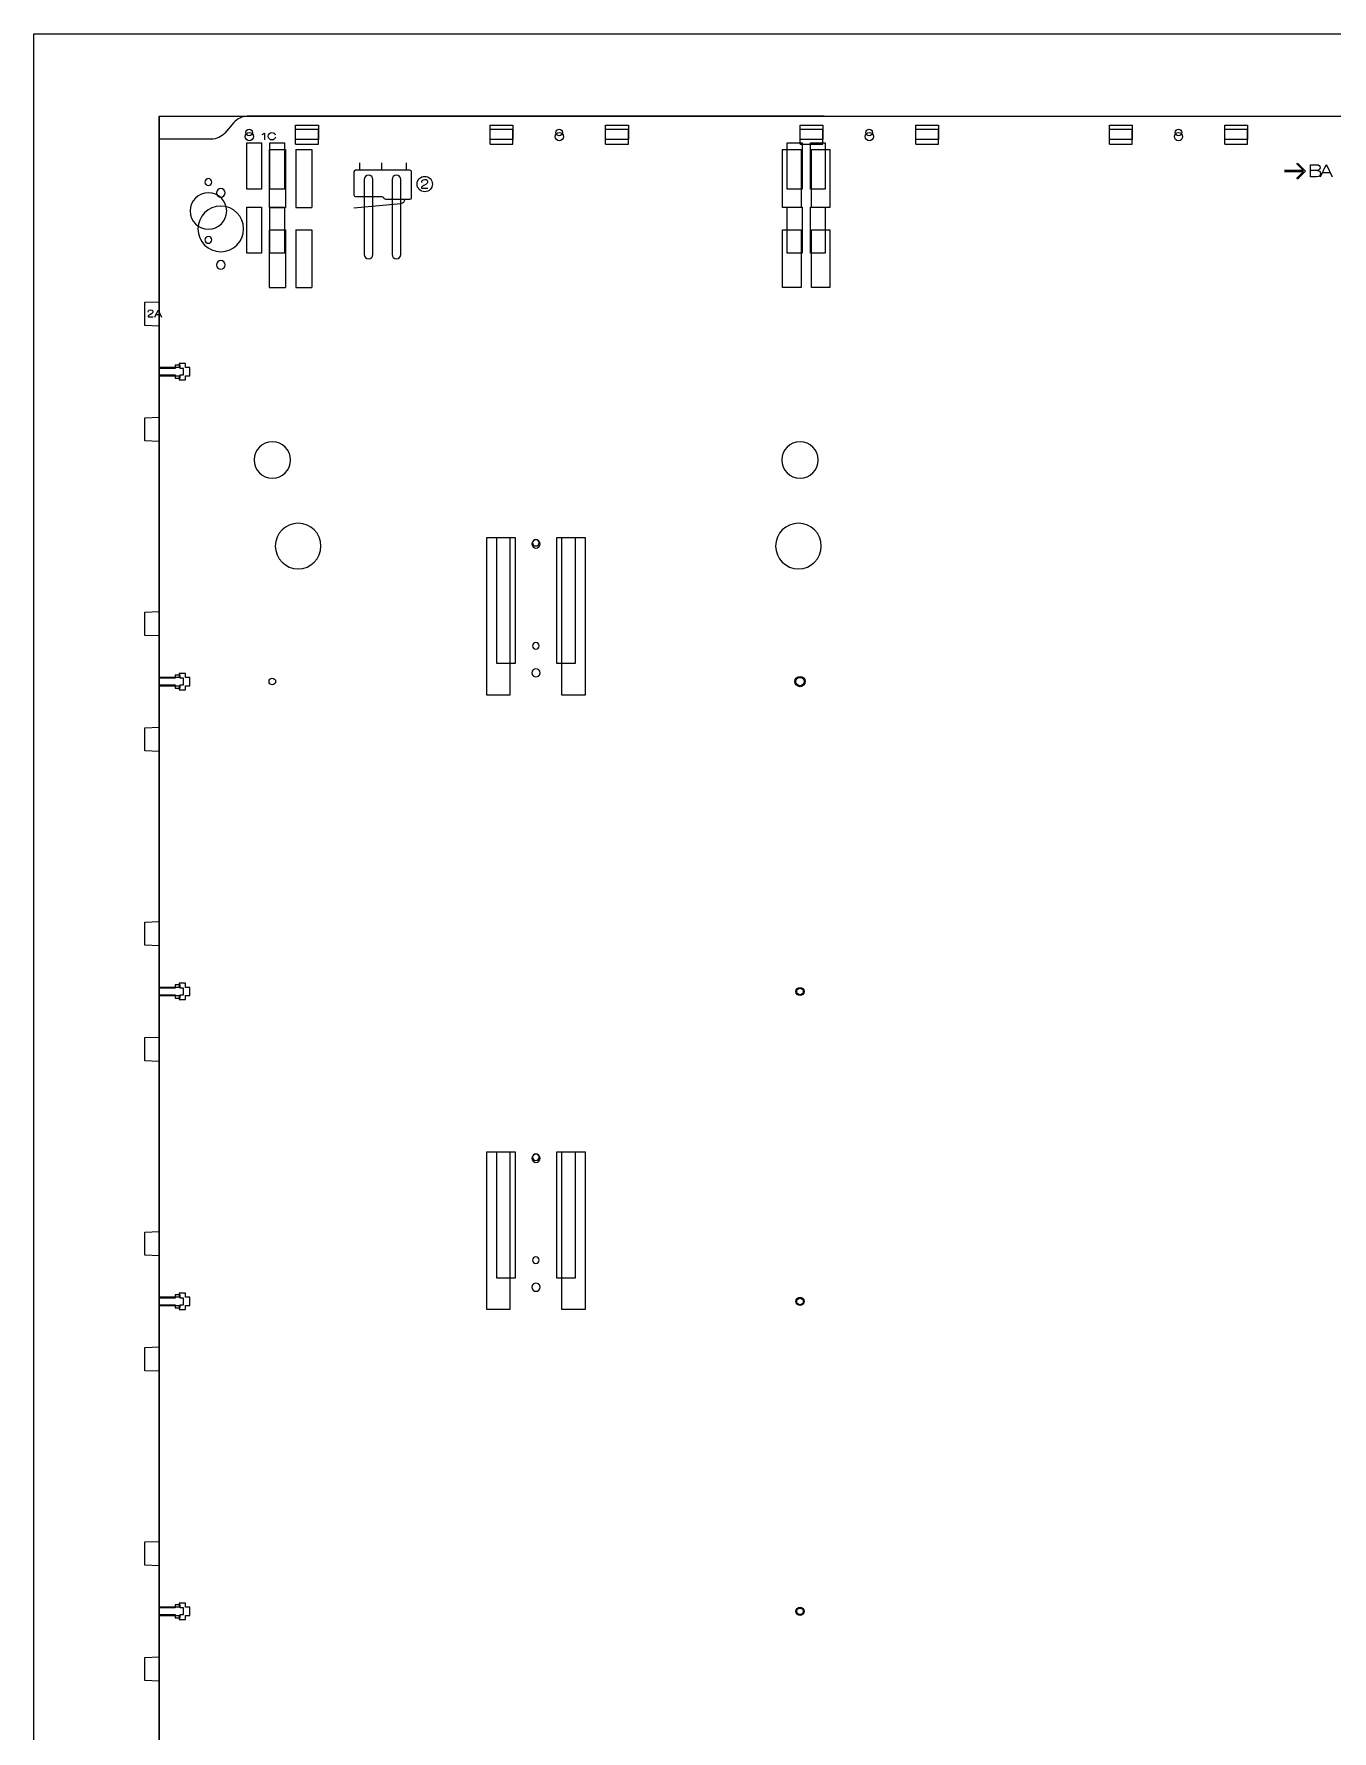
# Model space of a CAD drawing. Header units: millimetres. Extents: x -1949 to 1995, y -2739 to 1842.
# Drawn here: x 989 to 1438, y 19 to 607 of the extents above; entities that cross this region are included whole.
import ezdxf

# ---------------------------------------------------------------- set-up
doc = ezdxf.new("R2010")
doc.units = ezdxf.units.MM
for name, color, linetype, lineweight, true_color in [('Changed Parts', 3, 'Continuous', 25, 0x00ff00), ('Laser Table', 2, 'Continuous', 0, 0xffff00), ('New Back', 1, 'Continuous', 0, 0xff0000), ('New Back Text', 5, 'Continuous', 0, 0x0000ff), ('Origional Parts I have changed', 6, 'Continuous', 25, 0xff00ff), ('Referance lines', 2, 'Continuous', 0, 0xffff00)]:
    doc.layers.add(name, color=color, linetype=linetype, lineweight=lineweight, true_color=true_color)
for name, color, linetype, true_color in [('CHANGED_PARTS', 3, 'Continuous', 0x00ff00), ('CUTS', 1, 'Continuous', 0xff0000), ('ORIGIONAL_PARTS_THAT_WERE_', 6, 'Continuous', 0xff00ff), ('TEXT', 5, 'Continuous', 0x0000ff)]:
    doc.layers.add(name, color=color, linetype=linetype, true_color=true_color)

msp = doc.modelspace()

# ---------------------------------------------------------------- linework, layer by layer
at = {"layer": 'Changed Parts'}
for p, q in [((1079.17, 569.08), (1079.17, 574.28)), ((1079.17, 574.28), (1087.05, 574.28)), ((1087.05, 569.08), (1087.05, 574.28)), ((1146.51, 569.08), (1146.51, 574.28)), ((1146.51, 574.28), (1154.39, 574.28)), ((1154.39, 569.08), (1154.39, 574.28)), ((1186.51, 569.08), (1186.51, 574.28)), ((1186.51, 574.28), (1194.39, 574.28)), ((1194.39, 569.08), (1194.39, 574.28)), ((1253.85, 569.08), (1253.85, 574.28)), ((1253.85, 574.28), (1261.73, 574.28)), ((1261.73, 569.08), (1261.73, 574.28)), ((1293.85, 569.08), (1293.85, 574.28)), ((1293.85, 574.28), (1301.73, 574.28)), ((1301.73, 569.08), (1301.73, 574.28)), ((1360.92, 569.08), (1360.92, 574.28)), ((1360.92, 574.28), (1368.8, 574.28)), ((1368.8, 569.08), (1368.8, 574.28)), ((1400.92, 569.08), (1400.92, 574.28)), ((1400.92, 574.28), (1408.8, 574.28)), ((1408.8, 569.08), (1408.8, 574.28)), ((1079.17, 569.08), (1087.05, 569.08)), ((1146.51, 569.08), (1154.39, 569.08)), ((1186.51, 569.08), (1194.39, 569.08)), ((1253.85, 569.08), (1261.73, 569.08)), ((1293.85, 569.08), (1301.73, 569.08)), ((1360.92, 569.08), (1368.8, 569.08)), ((1400.92, 569.08), (1408.8, 569.08)), ((1031.85, 491.68), (1031.85, 506.05)), ((1031.85, 488.82), (1031.85, 474.47)), ((1031.85, 384.34), (1031.85, 398.71)), ((1031.85, 381.48), (1031.85, 367.13)), ((1031.85, 277), (1031.85, 291.37)), ((1031.85, 274.14), (1031.85, 259.79)), ((1031.85, 169.66), (1031.85, 184.03)), ((1031.85, 166.8), (1031.85, 152.45)), ((1031.85, 62.32), (1031.85, 76.69)), ((1031.85, 59.46), (1031.85, 45.11))]:
    msp.add_line(p, q, dxfattribs=at)
at = {"layer": 'Changed Parts', "color": 3, "true_color": 0x00ff00}
for p, q in [((1038.87, 491.68), (1031.85, 491.68)), ((1031.85, 488.82), (1038.87, 488.82)), ((1041.07, 493.08), (1038.87, 493.08)), ((1038.87, 493.08), (1038.87, 491.68)), ((1038.87, 488.82), (1038.87, 487.42)), ((1041.07, 491.68), (1041.07, 493.08)), ((1042.51, 491.68), (1041.07, 491.68)), ((1041.07, 487.42), (1041.07, 488.82)), ((1041.07, 488.82), (1042.51, 488.82)), ((1042.51, 488.82), (1042.51, 491.68)), ((1038.87, 487.42), (1041.07, 487.42)), ((1038.87, 384.34), (1031.85, 384.34)), ((1041.07, 385.74), (1038.87, 385.74)), ((1038.87, 385.74), (1038.87, 384.34)), ((1041.07, 384.34), (1041.07, 385.74)), ((1042.51, 384.34), (1041.07, 384.34)), ((1042.51, 381.48), (1042.51, 384.34)), ((1031.85, 381.48), (1038.87, 381.48)), ((1038.87, 381.48), (1038.87, 380.08)), ((1038.87, 380.08), (1041.07, 380.08)), ((1041.07, 380.08), (1041.07, 381.48)), ((1041.07, 381.48), (1042.51, 381.48)), ((1038.87, 277), (1031.85, 277)), ((1041.07, 278.4), (1038.87, 278.4)), ((1038.87, 278.4), (1038.87, 277)), ((1041.07, 277), (1041.07, 278.4)), ((1042.51, 277), (1041.07, 277)), ((1042.51, 274.14), (1042.51, 277)), ((1031.85, 274.14), (1038.87, 274.14)), ((1038.87, 274.14), (1038.87, 272.74)), ((1038.87, 272.74), (1041.07, 272.74)), ((1041.07, 272.74), (1041.07, 274.14)), ((1041.07, 274.14), (1042.51, 274.14)), ((1041.07, 171.06), (1038.87, 171.06)), ((1038.87, 171.06), (1038.87, 169.66)), ((1041.07, 169.66), (1041.07, 171.06)), ((1038.87, 169.66), (1031.85, 169.66)), ((1031.85, 166.8), (1038.87, 166.8)), ((1038.87, 166.8), (1038.87, 165.4)), ((1038.87, 165.4), (1041.07, 165.4)), ((1042.51, 169.66), (1041.07, 169.66)), ((1041.07, 165.4), (1041.07, 166.8)), ((1041.07, 166.8), (1042.51, 166.8)), ((1042.51, 166.8), (1042.51, 169.66)), ((1038.87, 62.32), (1031.85, 62.32)), ((1031.85, 59.46), (1038.87, 59.46)), ((1041.07, 63.72), (1038.87, 63.72)), ((1038.87, 63.72), (1038.87, 62.32)), ((1038.87, 59.46), (1038.87, 58.06)), ((1041.07, 62.32), (1041.07, 63.72)), ((1042.51, 62.32), (1041.07, 62.32)), ((1041.07, 58.06), (1041.07, 59.46)), ((1041.07, 59.46), (1042.51, 59.46)), ((1042.51, 59.46), (1042.51, 62.32)), ((1038.87, 58.06), (1041.07, 58.06))]:
    msp.add_line(p, q, dxfattribs=at)
for points in [[(1247.76, 567.15), (1254.16, 567.15), (1254.16, 547.15), (1247.76, 547.15), (1247.76, 567.15), (1247.76, 567.15)], [(1257.76, 567.15), (1264.16, 567.15), (1264.16, 547.15), (1257.76, 547.15), (1257.76, 567.15), (1257.76, 567.15)], [(1247.76, 539.36), (1254.16, 539.36), (1254.16, 519.36), (1247.76, 519.36), (1247.76, 539.36), (1247.76, 539.36)], [(1257.76, 539.36), (1264.16, 539.36), (1264.16, 519.36), (1257.76, 519.36), (1257.76, 539.36), (1257.76, 539.36)], [(1145.37, 411.99), (1145.37, 432.79), (1153.37, 432.79), (1153.37, 378.2), (1145.37, 378.2), (1145.37, 411.99), (1145.37, 411.99)], [(1179.37, 404.5), (1179.37, 378.2), (1171.37, 378.2), (1171.37, 432.79), (1179.37, 432.79), (1179.37, 404.5), (1179.37, 404.5)], [(1145.37, 199.2), (1145.37, 220), (1153.37, 220), (1153.37, 165.42), (1145.37, 165.42), (1145.37, 199.2), (1145.37, 199.2)], [(1179.37, 191.72), (1179.37, 165.42), (1171.37, 165.42), (1171.37, 220), (1179.37, 220), (1179.37, 191.72), (1179.37, 191.72)]]:
    msp.add_lwpolyline(points, dxfattribs=at)
for points in [[(1061.69, 571.68), (1061.69, 572.47), (1062.32, 573.1), (1063.11, 573.1)], [(1063.11, 570.25), (1062.32, 570.25), (1061.69, 570.89), (1061.69, 571.68)], [(1063.11, 573.1), (1063.9, 573.1), (1064.54, 572.47), (1064.54, 571.68)], [(1064.54, 571.68), (1064.54, 570.89), (1063.9, 570.25), (1063.11, 570.25)], [(1169.03, 571.68), (1169.03, 572.47), (1169.66, 573.1), (1170.45, 573.1)], [(1170.45, 570.25), (1169.66, 570.25), (1169.03, 570.89), (1169.03, 571.68)], [(1170.45, 573.1), (1171.24, 573.1), (1171.88, 572.47), (1171.88, 571.68)], [(1171.88, 571.68), (1171.88, 570.89), (1171.24, 570.25), (1170.45, 570.25)], [(1276.37, 571.68), (1276.37, 572.47), (1277, 573.1), (1277.79, 573.1)], [(1277.79, 570.25), (1277, 570.25), (1276.37, 570.89), (1276.37, 571.68)], [(1277.79, 573.1), (1278.58, 573.1), (1279.22, 572.47), (1279.22, 571.68)], [(1279.22, 571.68), (1279.22, 570.89), (1278.58, 570.25), (1277.79, 570.25)], [(1383.44, 571.68), (1383.44, 572.47), (1384.08, 573.1), (1384.86, 573.1)], [(1384.86, 570.25), (1384.08, 570.25), (1383.44, 570.89), (1383.44, 571.68)], [(1384.86, 573.1), (1385.65, 573.1), (1386.29, 572.47), (1386.29, 571.68)], [(1386.29, 571.68), (1386.29, 570.89), (1385.65, 570.25), (1384.86, 570.25)], [(1053.25, 553.7), (1052.42, 553.7), (1051.75, 553.02), (1051.75, 552.2)], [(1054.75, 552.2), (1054.75, 553.03), (1054.08, 553.7), (1053.25, 553.7)], [(1053.25, 547.6), (1048.88, 547.6), (1045.35, 544.06), (1045.35, 539.7)], [(1051.75, 552.2), (1051.75, 551.37), (1052.42, 550.7), (1053.25, 550.7)], [(1053.25, 550.7), (1054.08, 550.7), (1054.75, 551.37), (1054.75, 552.2)], [(1061.15, 539.7), (1061.15, 544.06), (1057.61, 547.6), (1053.25, 547.6)], [(1045.35, 539.7), (1045.35, 535.33), (1048.88, 531.8), (1053.25, 531.8)], [(1053.25, 531.8), (1057.61, 531.8), (1061.15, 535.33), (1061.15, 539.7)], [(1053.25, 528.7), (1052.42, 528.7), (1051.75, 528.03), (1051.75, 527.2)], [(1051.75, 527.2), (1051.75, 526.37), (1052.42, 525.7), (1053.25, 525.7)], [(1054.75, 527.2), (1054.75, 528.03), (1054.08, 528.7), (1053.25, 528.7)], [(1053.25, 525.7), (1054.08, 525.7), (1054.75, 526.37), (1054.75, 527.2)], [(1253.27, 437.75), (1248.9, 437.75), (1245.36, 434.22), (1245.36, 429.86)], [(1261.16, 429.86), (1261.16, 434.22), (1257.63, 437.75), (1253.27, 437.75)], [(1162.37, 431.99), (1161.58, 431.99), (1160.94, 431.35), (1160.94, 430.56)], [(1160.94, 430.56), (1160.94, 429.78), (1161.58, 429.14), (1162.37, 429.14)], [(1163.79, 430.56), (1163.79, 431.35), (1163.15, 431.99), (1162.37, 431.99)], [(1162.37, 429.14), (1163.15, 429.14), (1163.79, 429.78), (1163.79, 430.56)], [(1245.36, 429.86), (1245.36, 425.49), (1248.9, 421.96), (1253.27, 421.96)], [(1253.27, 421.96), (1257.63, 421.96), (1261.16, 425.49), (1261.16, 429.86)], [(1162.37, 387.35), (1161.58, 387.35), (1160.94, 386.71), (1160.94, 385.92)], [(1160.94, 385.92), (1160.94, 385.14), (1161.58, 384.5), (1162.37, 384.5)], [(1163.79, 385.92), (1163.79, 386.71), (1163.15, 387.35), (1162.37, 387.35)], [(1162.37, 384.5), (1163.15, 384.5), (1163.79, 385.14), (1163.79, 385.92)], [(1252.02, 382.91), (1252.02, 383.9), (1252.82, 384.69), (1253.8, 384.69)], [(1253.8, 381.13), (1252.82, 381.13), (1252.02, 381.93), (1252.02, 382.91)], [(1253.8, 384.69), (1254.79, 384.69), (1255.58, 383.9), (1255.58, 382.91)], [(1255.58, 382.91), (1255.58, 381.93), (1254.79, 381.13), (1253.8, 381.13)], [(1252.38, 275.57), (1252.38, 276.36), (1253.02, 277), (1253.8, 277)], [(1253.8, 277), (1254.59, 277), (1255.23, 276.36), (1255.23, 275.57)], [(1253.8, 274.15), (1253.02, 274.15), (1252.38, 274.79), (1252.38, 275.57)], [(1255.23, 275.57), (1255.23, 274.79), (1254.59, 274.15), (1253.8, 274.15)], [(1162.37, 219.2), (1161.58, 219.2), (1160.94, 218.57), (1160.94, 217.78)], [(1160.94, 217.78), (1160.94, 216.99), (1161.58, 216.35), (1162.37, 216.35)], [(1163.79, 217.78), (1163.79, 218.57), (1163.15, 219.2), (1162.37, 219.2)], [(1162.37, 216.35), (1163.15, 216.35), (1163.79, 216.99), (1163.79, 217.78)], [(1162.37, 174.57), (1161.58, 174.57), (1160.94, 173.93), (1160.94, 173.14)], [(1160.94, 173.14), (1160.94, 172.36), (1161.58, 171.72), (1162.37, 171.72)], [(1163.79, 173.14), (1163.79, 173.93), (1163.15, 174.57), (1162.37, 174.57)], [(1162.37, 171.72), (1163.15, 171.72), (1163.79, 172.36), (1163.79, 173.14)], [(1252.38, 168.23), (1252.38, 169.02), (1253.02, 169.66), (1253.8, 169.66)], [(1253.8, 166.81), (1253.02, 166.81), (1252.38, 167.45), (1252.38, 168.23)], [(1253.8, 169.66), (1254.59, 169.66), (1255.23, 169.02), (1255.23, 168.23)], [(1255.23, 168.23), (1255.23, 167.45), (1254.59, 166.81), (1253.8, 166.81)], [(1252.38, 60.89), (1252.38, 61.68), (1253.02, 62.32), (1253.8, 62.32)], [(1253.8, 59.47), (1253.02, 59.47), (1252.38, 60.11), (1252.38, 60.89)], [(1253.8, 62.32), (1254.59, 62.32), (1255.23, 61.68), (1255.23, 60.89)], [(1255.23, 60.89), (1255.23, 60.11), (1254.59, 59.47), (1253.8, 59.47)]]:
    msp.add_open_spline(points, degree=3, dxfattribs=at)
at = {"layer": 'CHANGED_PARTS'}
for p, q in [((1070, 567.15), (1070, 547.15)), ((1070, 567.15), (1075.6, 567.15)), ((1075.6, 567.15), (1075.6, 547.15)), ((1079.2, 567.15), (1079.2, 547.15)), ((1079.2, 567.15), (1084.8, 567.15)), ((1084.8, 567.15), (1084.8, 547.15)), ((1070, 547.15), (1075.6, 547.15)), ((1079.2, 547.15), (1084.8, 547.15)), ((1070, 539.36), (1075.6, 539.36)), ((1070, 539.36), (1070, 519.36)), ((1075.6, 539.36), (1075.6, 519.36)), ((1079.2, 539.36), (1079.2, 519.36)), ((1079.2, 539.36), (1084.8, 539.36)), ((1084.8, 539.36), (1084.8, 519.36)), ((1070, 519.36), (1075.6, 519.36)), ((1079.2, 519.36), (1084.8, 519.36))]:
    msp.add_line(p, q, dxfattribs=at)
at = {"layer": 'CHANGED_PARTS', "color": 3, "true_color": 0x00ff00}
for points in [[(1080.03, 437.75), (1075.67, 437.75), (1072.13, 434.22), (1072.13, 429.86)], [(1087.93, 429.86), (1087.93, 434.22), (1084.39, 437.75), (1080.03, 437.75)], [(1072.13, 429.86), (1072.13, 425.49), (1075.67, 421.96), (1080.03, 421.96)], [(1080.03, 421.96), (1084.39, 421.96), (1087.93, 425.49), (1087.93, 429.86)]]:
    msp.add_open_spline(points, degree=3, dxfattribs=at)
at = {"layer": 'CUTS', "color": 1, "true_color": 0xff0000}
for points in [[(1102.94, 556.82), (1102.94, 530.82)], [(1105.94, 530.82), (1105.94, 556.82), (1105.94, 556.82)], [(1112.54, 556.82), (1112.54, 530.82)], [(1115.54, 530.82), (1115.54, 556.82), (1115.54, 556.82)]]:
    msp.add_lwpolyline(points, dxfattribs=at)
for points in [[(1104.44, 558.32), (1103.61, 558.32), (1102.94, 557.65), (1102.94, 556.82)], [(1105.94, 556.82), (1105.94, 557.65), (1105.27, 558.32), (1104.44, 558.32)], [(1114.04, 558.32), (1113.21, 558.32), (1112.54, 557.65), (1112.54, 556.82)], [(1115.54, 556.82), (1115.54, 557.65), (1114.87, 558.32), (1114.04, 558.32)], [(1102.94, 530.82), (1102.94, 529.99), (1103.61, 529.32), (1104.44, 529.32)], [(1104.44, 529.32), (1105.27, 529.32), (1105.94, 529.99), (1105.94, 530.82)], [(1112.54, 530.82), (1112.54, 529.99), (1113.21, 529.32), (1114.04, 529.32)], [(1114.04, 529.32), (1114.87, 529.32), (1115.54, 529.99), (1115.54, 530.82)]]:
    msp.add_open_spline(points, degree=3, dxfattribs=at)
at = {"layer": 'Laser Table', "color": 2, "true_color": 0xffff00}
for p, q in [((988.55, -592.78), (988.55, 607.22)), ((988.55, 607.22), (1888.55, 607.22))]:
    msp.add_line(p, q, dxfattribs=at)
at = {"layer": 'New Back', "color": 1, "true_color": 0xff0000}
for p, q in [((1062.4, 578.72), (1814.53, 578.72)), ((1050.01, 570.72), (1031.85, 570.72)), ((1031.85, 570.72), (1031.85, 552.61)), ((1031.85, 514.48), (1031.85, 553.81)), ((1026.98, 514.28), (1031.85, 514.48)), ((1026.98, 506.25), (1026.98, 514.28)), ((1031.85, 506.05), (1026.98, 506.25)), ((1026.98, 474.27), (1031.85, 474.47)), ((1026.98, 466.24), (1026.98, 474.27)), ((1031.85, 466.04), (1026.98, 466.24)), ((1031.85, 407.14), (1031.85, 466.04)), ((1026.98, 406.94), (1031.85, 407.14)), ((1026.98, 398.91), (1026.98, 406.94)), ((1031.85, 398.71), (1026.98, 398.91)), ((1026.98, 366.93), (1031.85, 367.13)), ((1026.98, 358.9), (1026.98, 366.93)), ((1031.85, 358.7), (1026.98, 358.9)), ((1031.85, 299.8), (1031.85, 358.7)), ((1026.98, 299.6), (1031.85, 299.8)), ((1026.98, 291.57), (1026.98, 299.6)), ((1031.85, 291.37), (1026.98, 291.57)), ((1026.98, 259.59), (1031.85, 259.79)), ((1026.98, 251.56), (1026.98, 259.59)), ((1031.85, 251.36), (1026.98, 251.56)), ((1031.85, 192.46), (1031.85, 251.36)), ((1026.98, 192.26), (1031.85, 192.46)), ((1026.98, 184.23), (1026.98, 192.26)), ((1031.85, 184.03), (1026.98, 184.23)), ((1026.98, 152.25), (1031.85, 152.45)), ((1026.98, 144.22), (1026.98, 152.25)), ((1031.85, 144.02), (1026.98, 144.22)), ((1031.85, 85.12), (1031.85, 144.02)), ((1026.98, 84.92), (1031.85, 85.12)), ((1026.98, 76.89), (1026.98, 84.92)), ((1031.85, 76.69), (1026.98, 76.89)), ((1026.98, 44.91), (1031.85, 45.11)), ((1026.98, 36.88), (1026.98, 44.91)), ((1031.85, 36.68), (1026.98, 36.88)), ((1031.85, -22.22), (1031.85, 36.68))]:
    msp.add_line(p, q, dxfattribs=at)
for points in [[(1057.75, 576.56), (1054.66, 572.88)], [(1262.2, 578.72), (1062.4, 578.72)]]:
    msp.add_lwpolyline(points, dxfattribs=at)
for points in [[(1062.4, 578.72), (1060.85, 578.72), (1058.75, 577.75), (1057.75, 576.56)], [(1054.66, 572.88), (1053.66, 571.69), (1051.57, 570.72), (1050.01, 570.72)], [(1069.95, 382.91), (1069.95, 383.54), (1070.46, 384.05), (1071.09, 384.05)], [(1071.09, 381.77), (1070.46, 381.77), (1069.95, 382.28), (1069.95, 382.91)], [(1071.09, 384.05), (1071.72, 384.05), (1072.23, 383.54), (1072.23, 382.91)], [(1072.23, 382.91), (1072.23, 382.28), (1071.72, 381.77), (1071.09, 381.77)]]:
    msp.add_open_spline(points, degree=3, dxfattribs=at)
at = {"layer": 'New Back Text', "color": 5, "true_color": 0x0000ff}
for points in [[(1068.29, 572.89), (1068.38, 572.89), (1068.38, 570.51)], [(1425.73, 562.32), (1428.13, 559.93), (1421.59, 559.93)], [(1421.59, 559.53), (1428.13, 559.53), (1425.73, 557.13)], [(1426.03, 562.51), (1428.81, 559.73), (1426.03, 556.95)], [(1430.52, 561.91), (1432.78, 561.91)], [(1432.63, 557.74), (1430.52, 557.74), (1430.52, 561.91), (1430.52, 561.91)], [(1432.98, 559.92), (1430.52, 559.93)], [(1432.98, 559.93), (1432.98, 559.92)], [(1434.03, 557.74), (1435.95, 561.91), (1436.1, 561.91), (1438.01, 557.74)], [(1437.38, 559.12), (1434.65, 559.12)], [(1030.41, 509.15), (1031.52, 511.57), (1031.61, 511.57), (1032.72, 509.15)], [(1028.05, 509.23), (1029.83, 509.23)], [(1029.26, 510.28), (1028.67, 509.98)], [(1032.35, 509.95), (1030.77, 509.95)]]:
    msp.add_lwpolyline(points, dxfattribs=at)
for points in [[(1067.54, 572.44), (1067.91, 572.53), (1068.15, 572.72), (1068.29, 572.89)], [(1069.69, 571.77), (1069.69, 572.57), (1070.25, 573.03), (1070.94, 573.03)], [(1070.94, 570.51), (1070.25, 570.51), (1069.69, 570.97), (1069.69, 571.77)], [(1070.94, 573.03), (1071.52, 573.03), (1071.97, 572.8), (1072.1, 572.27)], [(1072.16, 571.48), (1072.08, 570.83), (1071.5, 570.51), (1070.94, 570.51)], [(1434.03, 558.87), (1434.03, 558.39), (1433.72, 557.74), (1432.63, 557.74)], [(1432.78, 561.91), (1433.44, 561.91), (1433.9, 561.55), (1433.9, 560.88)], [(1433.9, 560.88), (1433.9, 560.39), (1433.47, 559.92), (1432.98, 559.93)], [(1432.98, 559.92), (1433.52, 559.89), (1434.03, 559.6), (1434.03, 558.87)], [(1028.1, 510.82), (1028.1, 511.08), (1028.11, 511.67), (1028.95, 511.67)], [(1028.95, 511.67), (1029.62, 511.67), (1029.76, 511.23), (1029.76, 511)], [(1028.67, 509.98), (1028.24, 509.73), (1028.06, 509.59), (1028.05, 509.23)], [(1029.76, 511), (1029.76, 510.65), (1029.55, 510.45), (1029.26, 510.28)]]:
    msp.add_open_spline(points, degree=3, dxfattribs=at)
at = {"layer": 'Origional Parts I have changed', "color": 6, "true_color": 0xff00ff}
for p, q in [((1031.85, 491.4), (1031.85, 506.05)), ((1037.47, 491.4), (1031.85, 491.4)), ((1031.85, 474.47), (1031.85, 489.1)), ((1031.85, 489.1), (1037.47, 489.1)), ((1039.23, 492.52), (1037.47, 492.52)), ((1037.47, 492.52), (1037.47, 491.4)), ((1037.47, 489.1), (1037.47, 487.98)), ((1037.47, 487.98), (1039.23, 487.98)), ((1039.23, 491.4), (1039.23, 492.52)), ((1040.38, 491.4), (1039.23, 491.4)), ((1039.23, 487.98), (1039.23, 489.1)), ((1039.23, 489.1), (1040.38, 489.1)), ((1040.38, 489.1), (1040.38, 491.4)), ((1031.85, 384.06), (1031.85, 398.71)), ((1037.47, 384.06), (1031.85, 384.06)), ((1039.23, 385.18), (1037.47, 385.18)), ((1037.47, 385.18), (1037.47, 384.06)), ((1039.23, 384.06), (1039.23, 385.18)), ((1040.38, 384.06), (1039.23, 384.06)), ((1040.38, 381.76), (1040.38, 384.06)), ((1031.85, 367.13), (1031.85, 381.76)), ((1031.85, 381.76), (1037.47, 381.76)), ((1037.47, 381.76), (1037.47, 380.64)), ((1037.47, 380.64), (1039.23, 380.64)), ((1039.23, 380.64), (1039.23, 381.76)), ((1039.23, 381.76), (1040.38, 381.76)), ((1031.85, 276.72), (1031.85, 291.37)), ((1037.47, 276.72), (1031.85, 276.72)), ((1039.23, 277.84), (1037.47, 277.84)), ((1037.47, 277.84), (1037.47, 276.72)), ((1039.23, 276.72), (1039.23, 277.84)), ((1040.38, 276.72), (1039.23, 276.72)), ((1040.38, 274.42), (1040.38, 276.72)), ((1031.85, 259.79), (1031.85, 274.42)), ((1031.85, 274.42), (1037.47, 274.42)), ((1037.47, 274.42), (1037.47, 273.3)), ((1037.47, 273.3), (1039.23, 273.3)), ((1039.23, 273.3), (1039.23, 274.42)), ((1039.23, 274.42), (1040.38, 274.42)), ((1031.85, 169.38), (1031.85, 184.03)), ((1039.23, 170.5), (1037.47, 170.5)), ((1037.47, 170.5), (1037.47, 169.38)), ((1039.23, 169.38), (1039.23, 170.5)), ((1037.47, 169.38), (1031.85, 169.38)), ((1031.85, 152.45), (1031.85, 167.08)), ((1031.85, 167.08), (1037.47, 167.08)), ((1037.47, 167.08), (1037.47, 165.96)), ((1037.47, 165.96), (1039.23, 165.96)), ((1040.38, 169.38), (1039.23, 169.38)), ((1039.23, 165.96), (1039.23, 167.08)), ((1039.23, 167.08), (1040.38, 167.08)), ((1040.38, 167.08), (1040.38, 169.38)), ((1031.85, 62.04), (1031.85, 76.69)), ((1037.47, 62.04), (1031.85, 62.04)), ((1031.85, 45.11), (1031.85, 59.75)), ((1031.85, 59.75), (1037.47, 59.75)), ((1039.23, 63.16), (1037.47, 63.16)), ((1037.47, 63.16), (1037.47, 62.04)), ((1037.47, 59.75), (1037.47, 58.63)), ((1039.23, 62.04), (1039.23, 63.16)), ((1040.38, 62.04), (1039.23, 62.04)), ((1039.23, 58.63), (1039.23, 59.75)), ((1039.23, 59.75), (1040.38, 59.75)), ((1040.38, 59.75), (1040.38, 62.04)), ((1037.47, 58.63), (1039.23, 58.63))]:
    msp.add_line(p, q, dxfattribs=at)
for points in [[(1079.17, 575.57), (1087.05, 575.57), (1087.05, 570.61), (1079.17, 570.61), (1079.17, 575.57), (1079.17, 575.57)], [(1146.51, 575.57), (1154.39, 575.57), (1154.39, 570.61), (1146.51, 570.61), (1146.51, 575.57), (1146.51, 575.57)], [(1186.51, 575.57), (1194.39, 575.57), (1194.39, 570.61), (1186.51, 570.61), (1186.51, 575.57), (1186.51, 575.57)], [(1253.85, 575.57), (1261.73, 575.57), (1261.73, 570.61), (1253.85, 570.61), (1253.85, 575.57), (1253.85, 575.57)], [(1293.85, 575.57), (1301.73, 575.57), (1301.73, 570.61), (1293.85, 570.61), (1293.85, 575.57), (1293.85, 575.57)], [(1360.92, 575.57), (1368.8, 575.57), (1368.8, 570.61), (1360.92, 570.61), (1360.92, 575.57), (1360.92, 575.57)], [(1400.92, 575.57), (1408.8, 575.57), (1408.8, 570.61), (1400.92, 570.61), (1400.92, 575.57), (1400.92, 575.57)], [(1062.22, 569.49), (1067.34, 569.49), (1067.34, 553.49), (1062.22, 553.49), (1062.22, 569.49), (1062.22, 569.49)], [(1070.22, 569.49), (1075.34, 569.49), (1075.34, 553.49), (1070.22, 553.49), (1070.22, 569.49), (1070.22, 569.49)], [(1249.4, 569.49), (1254.52, 569.49), (1254.52, 553.49), (1249.4, 553.49), (1249.4, 569.49), (1249.4, 569.49)], [(1257.4, 569.49), (1262.52, 569.49), (1262.52, 553.49), (1257.4, 553.49), (1257.4, 569.49), (1257.4, 569.49)], [(1062.22, 547.26), (1067.34, 547.26), (1067.34, 531.26), (1062.22, 531.26), (1062.22, 547.26), (1062.22, 547.26)], [(1070.22, 547.26), (1075.34, 547.26), (1075.34, 531.26), (1070.22, 531.26), (1070.22, 547.26), (1070.22, 547.26)], [(1249.4, 547.26), (1254.52, 547.26), (1254.52, 531.26), (1249.4, 531.26), (1249.4, 547.26), (1249.4, 547.26)], [(1257.4, 547.26), (1262.52, 547.26), (1262.52, 531.26), (1257.4, 531.26), (1257.4, 547.26), (1257.4, 547.26)], [(1148.77, 416.15), (1148.77, 432.79), (1155.17, 432.79), (1155.17, 389.12), (1148.77, 389.12), (1148.77, 416.15), (1148.77, 416.15)], [(1175.97, 410.16), (1175.97, 389.12), (1169.57, 389.12), (1169.57, 432.79), (1175.97, 432.79), (1175.97, 410.16), (1175.97, 410.16)], [(1148.77, 203.36), (1148.77, 220), (1155.17, 220), (1155.17, 176.33), (1148.77, 176.33), (1148.77, 203.36), (1148.77, 203.36)], [(1175.97, 197.37), (1175.97, 176.33), (1169.57, 176.33), (1169.57, 220), (1175.97, 220), (1175.97, 197.37), (1175.97, 197.37)]]:
    msp.add_lwpolyline(points, dxfattribs=at)
for points in [[(1061.97, 573.09), (1061.97, 573.72), (1062.48, 574.23), (1063.11, 574.23)], [(1063.11, 571.95), (1062.48, 571.95), (1061.97, 572.46), (1061.97, 573.09)], [(1063.11, 574.23), (1063.74, 574.23), (1064.25, 573.72), (1064.25, 573.09)], [(1064.25, 573.09), (1064.25, 572.46), (1063.74, 571.95), (1063.11, 571.95)], [(1169.31, 573.09), (1169.31, 573.72), (1169.82, 574.23), (1170.45, 574.23)], [(1170.45, 571.95), (1169.82, 571.95), (1169.31, 572.46), (1169.31, 573.09)], [(1170.45, 574.23), (1171.08, 574.23), (1171.59, 573.72), (1171.59, 573.09)], [(1171.59, 573.09), (1171.59, 572.46), (1171.08, 571.95), (1170.45, 571.95)], [(1276.65, 573.09), (1276.65, 573.72), (1277.16, 574.23), (1277.79, 574.23)], [(1277.79, 571.95), (1277.16, 571.95), (1276.65, 572.46), (1276.65, 573.09)], [(1277.79, 574.23), (1278.42, 574.23), (1278.93, 573.72), (1278.93, 573.09)], [(1278.93, 573.09), (1278.93, 572.46), (1278.42, 571.95), (1277.79, 571.95)], [(1383.72, 573.09), (1383.72, 573.72), (1384.23, 574.23), (1384.86, 574.23)], [(1384.86, 571.95), (1384.23, 571.95), (1383.72, 572.46), (1383.72, 573.09)], [(1384.86, 574.23), (1385.49, 574.23), (1386, 573.72), (1386, 573.09)], [(1386, 573.09), (1386, 572.46), (1385.49, 571.95), (1384.86, 571.95)], [(1071.09, 465.98), (1067.6, 465.98), (1064.77, 463.15), (1064.77, 459.66)], [(1077.41, 459.66), (1077.41, 463.15), (1074.58, 465.98), (1071.09, 465.98)], [(1253.8, 465.98), (1250.31, 465.98), (1247.48, 463.15), (1247.48, 459.66)], [(1260.12, 459.66), (1260.12, 463.15), (1257.29, 465.98), (1253.8, 465.98)], [(1064.77, 459.66), (1064.77, 456.17), (1067.6, 453.34), (1071.09, 453.34)], [(1071.09, 453.34), (1074.58, 453.34), (1077.41, 456.17), (1077.41, 459.66)], [(1247.48, 459.66), (1247.48, 456.17), (1250.31, 453.34), (1253.8, 453.34)], [(1253.8, 453.34), (1257.29, 453.34), (1260.12, 456.17), (1260.12, 459.66)], [(1162.37, 432.15), (1161.74, 432.15), (1161.23, 431.64), (1161.23, 431.01)], [(1161.23, 431.01), (1161.23, 430.38), (1161.74, 429.87), (1162.37, 429.87)], [(1163.51, 431.01), (1163.51, 431.64), (1163, 432.15), (1162.37, 432.15)], [(1162.37, 429.87), (1163, 429.87), (1163.51, 430.38), (1163.51, 431.01)], [(1162.37, 396.44), (1161.74, 396.44), (1161.23, 395.93), (1161.23, 395.3)], [(1161.23, 395.3), (1161.23, 394.67), (1161.74, 394.16), (1162.37, 394.16)], [(1163.51, 395.3), (1163.51, 395.93), (1163, 396.44), (1162.37, 396.44)], [(1162.37, 394.16), (1163, 394.16), (1163.51, 394.67), (1163.51, 395.3)], [(1252.38, 382.91), (1252.38, 383.7), (1253.02, 384.34), (1253.8, 384.34)], [(1253.8, 381.49), (1253.02, 381.49), (1252.38, 382.13), (1252.38, 382.91)], [(1253.8, 384.34), (1254.59, 384.34), (1255.23, 383.7), (1255.23, 382.91)], [(1255.23, 382.91), (1255.23, 382.13), (1254.59, 381.49), (1253.8, 381.49)], [(1252.66, 275.57), (1252.66, 276.2), (1253.17, 276.71), (1253.8, 276.71)], [(1253.8, 276.71), (1254.43, 276.71), (1254.94, 276.2), (1254.94, 275.57)], [(1253.8, 274.43), (1253.17, 274.43), (1252.66, 274.94), (1252.66, 275.57)], [(1254.94, 275.57), (1254.94, 274.94), (1254.43, 274.43), (1253.8, 274.43)], [(1162.37, 219.36), (1161.74, 219.36), (1161.23, 218.85), (1161.23, 218.22)], [(1161.23, 218.22), (1161.23, 217.59), (1161.74, 217.08), (1162.37, 217.08)], [(1163.51, 218.22), (1163.51, 218.85), (1163, 219.36), (1162.37, 219.36)], [(1162.37, 217.08), (1163, 217.08), (1163.51, 217.59), (1163.51, 218.22)], [(1162.37, 183.65), (1161.74, 183.65), (1161.23, 183.14), (1161.23, 182.51)], [(1161.23, 182.51), (1161.23, 181.89), (1161.74, 181.37), (1162.37, 181.37)], [(1163.51, 182.51), (1163.51, 183.14), (1163, 183.65), (1162.37, 183.65)], [(1162.37, 181.37), (1163, 181.37), (1163.51, 181.89), (1163.51, 182.51)], [(1252.66, 168.23), (1252.66, 168.86), (1253.17, 169.37), (1253.8, 169.37)], [(1253.8, 167.09), (1253.17, 167.09), (1252.66, 167.6), (1252.66, 168.23)], [(1253.8, 169.37), (1254.43, 169.37), (1254.94, 168.86), (1254.94, 168.23)], [(1254.94, 168.23), (1254.94, 167.6), (1254.43, 167.09), (1253.8, 167.09)], [(1252.66, 60.89), (1252.66, 61.52), (1253.17, 62.03), (1253.8, 62.03)], [(1253.8, 59.75), (1253.17, 59.75), (1252.66, 60.26), (1252.66, 60.89)], [(1253.8, 62.03), (1254.43, 62.03), (1254.94, 61.52), (1254.94, 60.89)], [(1254.94, 60.89), (1254.94, 60.26), (1254.43, 59.75), (1253.8, 59.75)]]:
    msp.add_open_spline(points, degree=3, dxfattribs=at)
at = {"layer": 'ORIGIONAL_PARTS_THAT_WERE_', "color": 6, "true_color": 0xff00ff}
for points in [[(1048.97, 557.1), (1048.31, 557.1), (1047.77, 556.56), (1047.77, 555.9)], [(1047.77, 555.9), (1047.77, 555.24), (1048.31, 554.7), (1048.97, 554.7)], [(1050.17, 555.9), (1050.17, 556.56), (1049.63, 557.1), (1048.97, 557.1)], [(1048.97, 554.7), (1049.63, 554.7), (1050.17, 555.24), (1050.17, 555.9)], [(1048.97, 552.22), (1045.48, 552.22), (1042.65, 549.39), (1042.65, 545.9)], [(1055.29, 545.9), (1055.29, 549.39), (1052.46, 552.22), (1048.97, 552.22)], [(1042.65, 545.9), (1042.65, 542.41), (1045.48, 539.58), (1048.97, 539.58)], [(1048.97, 539.58), (1052.46, 539.58), (1055.29, 542.41), (1055.29, 545.9)], [(1048.97, 537.1), (1048.31, 537.1), (1047.77, 536.56), (1047.77, 535.9)], [(1047.77, 535.9), (1047.77, 535.24), (1048.31, 534.7), (1048.97, 534.7)], [(1050.17, 535.9), (1050.17, 536.56), (1049.63, 537.1), (1048.97, 537.1)], [(1048.97, 534.7), (1049.63, 534.7), (1050.17, 535.24), (1050.17, 535.9)]]:
    msp.add_open_spline(points, degree=3, dxfattribs=at)
at = {"layer": 'Referance lines', "color": 2, "true_color": 0xffff00}
for p, q in [((1031.87, 578.72), (1845.23, 578.72)), ((1031.87, 578.72), (1031.87, -564.28)), ((1031.87, 578.72), (1292.9, 578.72)), ((1031.87, 268.28), (1031.87, 578.72)), ((1031.87, -539.37), (1031.87, 553.81))]:
    msp.add_line(p, q, dxfattribs=at)
at = {"layer": 'TEXT', "color": 5, "true_color": 0x0000ff}
for points in [[(1099.35, 559.46), (1099.35, 551.49), (1099.35, 551.49)], [(1118.71, 560.02), (1099.91, 560.02)], [(1101.35, 560.02), (1101.35, 562.63)], [(1109.02, 560.02), (1109.02, 562.63)], [(1117.57, 560.02), (1117.57, 562.63)], [(1119.28, 550.51), (1119.28, 559.46)], [(1122.75, 553.81), (1124.96, 553.81)], [(1124.25, 555.12), (1123.52, 554.75)], [(1115.54, 548.42), (1099.35, 546.89)], [(1099.91, 550.92), (1108.73, 550.92)], [(1109.62, 550.46), (1109.65, 550.41)], [(1110.54, 549.94), (1118.71, 549.94)]]:
    msp.add_lwpolyline(points, dxfattribs=at)
for points in [[(1099.91, 560.02), (1099.6, 560.02), (1099.35, 559.77), (1099.35, 559.46)], [(1119.28, 559.46), (1119.28, 559.77), (1119.02, 560.02), (1118.71, 560.02)], [(1121.2, 555.24), (1121.2, 556.7), (1122.39, 557.89), (1123.86, 557.89)], [(1123.86, 552.58), (1122.39, 552.58), (1121.2, 553.77), (1121.2, 555.24)], [(1123.52, 554.75), (1122.98, 554.43), (1122.76, 554.26), (1122.75, 553.81)], [(1122.81, 555.8), (1122.81, 556.12), (1122.82, 556.86), (1123.87, 556.86)], [(1123.86, 557.89), (1125.32, 557.89), (1126.51, 556.7), (1126.51, 555.24)], [(1126.51, 555.24), (1126.51, 553.77), (1125.32, 552.58), (1123.86, 552.58)], [(1123.87, 556.86), (1124.71, 556.86), (1124.87, 556.31), (1124.87, 556.02)], [(1124.87, 556.02), (1124.87, 555.59), (1124.61, 555.34), (1124.25, 555.12)], [(1099.35, 551.49), (1099.35, 551.18), (1099.6, 550.92), (1099.91, 550.92)], [(1108.73, 550.92), (1109.04, 550.92), (1109.44, 550.71), (1109.62, 550.46)], [(1109.65, 550.41), (1109.83, 550.15), (1110.23, 549.94), (1110.54, 549.94)], [(1116.83, 549.91), (1116.91, 549.12), (1116.33, 548.49), (1115.54, 548.42)], [(1118.71, 549.94), (1119.02, 549.94), (1119.28, 550.2), (1119.28, 550.51)]]:
    msp.add_open_spline(points, degree=3, dxfattribs=at)

doc.saveas('drawing.dxf')
